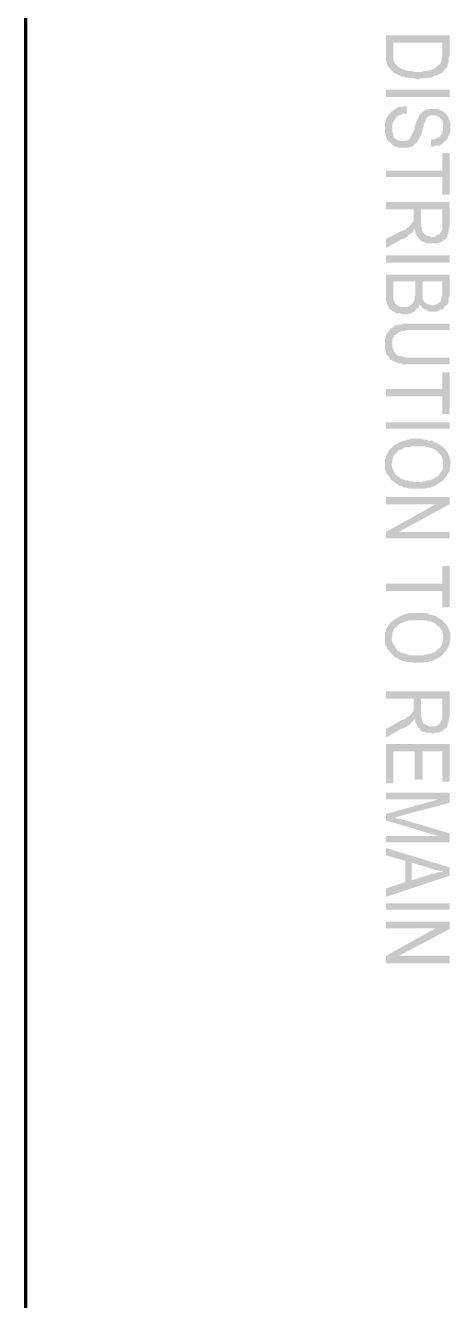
# Model space of a CAD drawing. Header units: inches. Extents: x -186 to 186, y -282 to 282.
# Drawn here: x -87.6 to -70.6, y -203.9 to -152.6 of the extents above; entities that cross this region are included whole.
import ezdxf

# ---------------------------------------------------------------- set-up
doc = ezdxf.new("R2010")
doc.units = ezdxf.units.IN
doc.header["$MEASUREMENT"] = 0
doc.layers.add('H', color=7, linetype='CONTINUOUS', lineweight=100)
doc.layers.add('P', color=250, linetype='CONTINUOUS', lineweight=100)

msp = doc.modelspace()

# ---------------------------------------------------------------- hatches: boundary and pattern name
at = {"layer": 'H', "linetype": 'Continuous'}
for points in [[(-70.593, -153.741), (-70.593, -153), (-73.148, -153), (-73.148, -153.926), (-73.148, -154), (-73.148, -154.037), (-73.111, -154.111), (-73.111, -154.185), (-73.074, -154.222), (-73.037, -154.296), (-73, -154.333), (-72.963, -154.37), (-72.852, -154.481), (-72.852, -153.296), (-70.889, -153.296), (-70.889, -153.741), (-70.852, -154.481), (-70.778, -154.37), (-70.741, -154.333), (-70.704, -154.296), (-70.667, -154.222), (-70.667, -154.148), (-70.63, -154.111), (-70.63, -154.037), (-70.63, -154), (-70.63, -153.926), (-70.593, -153.815)], [(-70.852, -154.481), (-70.889, -153.741), (-70.889, -153.889), (-70.926, -154), (-70.926, -154.037), (-70.963, -154.111), (-70.963, -154.148), (-71, -154.185), (-71.074, -154.222), (-71.185, -154.333), (-71.259, -154.37), (-71.296, -154.37), (-71.333, -154.407), (-71.407, -154.407), (-71.481, -154.444), (-71.556, -154.444), (-71.63, -154.444), (-71.704, -154.481), (-72, -154.481), (-72.111, -154.444), (-72.148, -154.444), (-72.222, -154.444), (-72.37, -154.407), (-72.444, -154.37), (-72.481, -154.37), (-72.556, -154.333), (-72.667, -154.259), (-72.741, -154.185), (-72.778, -154.148), (-72.815, -154.111), (-72.815, -154.037), (-72.852, -154), (-72.852, -153.889), (-72.852, -153.296), (-72.852, -154.481), (-72.815, -154.519), (-72.741, -154.556), (-72.667, -154.593), (-72.556, -154.63), (-72.519, -154.667), (-72.444, -154.667), (-72.37, -154.704), (-72.259, -154.704), (-72.185, -154.741), (-72.111, -154.741), (-71.963, -154.741), (-71.852, -154.778), (-71.778, -154.741), (-71.63, -154.741), (-71.556, -154.741), (-71.481, -154.704), (-71.407, -154.704), (-71.333, -154.704), (-71.296, -154.667), (-71.222, -154.667), (-71.185, -154.63), (-71.111, -154.63), (-71.037, -154.593), (-71, -154.556), (-70.926, -154.519)], [(-73.148, -155.481), (-70.593, -155.481), (-70.593, -155.185), (-73.148, -155.185)], [(-70.556, -156.704), (-70.556, -156.556), (-70.556, -156.519), (-70.593, -156.444), (-70.63, -156.37), (-70.63, -156.296), (-70.667, -156.259), (-70.704, -156.185), (-70.778, -156.148), (-70.815, -156.111), (-70.852, -156.037), (-70.926, -156.037), (-71, -156), (-71.037, -155.963), (-71.111, -155.963), (-71.185, -155.963), (-71.296, -155.963), (-71.37, -155.963), (-71.444, -155.963), (-71.519, -156), (-71.556, -156), (-71.593, -156.037), (-71.667, -156.074), (-71.704, -156.111), (-71.741, -156.148), (-71.815, -156.222), (-71.852, -156.333), (-71.926, -156.481), (-71.963, -156.556), (-71.963, -156.63), (-72, -156.667), (-72, -156.778), (-72.037, -156.852), (-72.111, -157), (-72.111, -157.037), (-72.148, -157.074), (-72.148, -157.111), (-72.222, -157.185), (-72.259, -157.222), (-72.333, -157.222), (-72.37, -157.259), (-72.556, -157.259), (-72.63, -157.222), (-72.667, -157.222), (-72.741, -157.185), (-72.778, -157.148), (-72.815, -157.111), (-72.852, -157.037), (-72.852, -156.963), (-72.889, -156.889), (-72.889, -156.815), (-72.889, -156.741), (-72.926, -156.074), (-72.963, -156.111), (-73, -156.148), (-73.037, -156.185), (-73.074, -156.259), (-73.111, -156.296), (-73.148, -156.37), (-73.148, -156.444), (-73.185, -156.519), (-73.185, -156.556), (-73.185, -156.815), (-73.185, -156.889), (-73.185, -156.963), (-73.148, -157.037), (-73.148, -157.111), (-73.111, -157.148), (-73.111, -157.185), (-73.037, -157.259), (-73, -157.296), (-72.963, -157.333), (-72.889, -157.407), (-72.852, -157.444), (-72.778, -157.481), (-72.704, -157.481), (-72.667, -157.519), (-72.556, -157.519), (-72.519, -157.519), (-72.296, -157.519), (-72.222, -157.519), (-72.185, -157.481), (-72.111, -157.481), (-72.037, -157.444), (-72.037, -157.407), (-71.926, -157.333), (-71.889, -157.296), (-71.852, -157.222), (-71.815, -157.148), (-71.778, -157.148), (-71.778, -157.074), (-71.741, -157.037), (-71.704, -156.889), (-71.667, -156.815), (-71.667, -156.704), (-71.63, -156.667), (-71.63, -156.593), (-71.593, -156.519), (-71.556, -156.444), (-71.519, -156.333), (-71.481, -156.296), (-71.444, -156.259), (-71.37, -156.222), (-71.296, -156.222), (-71.185, -156.222), (-71.148, -156.222), (-71.074, -156.259), (-71, -156.296), (-70.963, -156.333), (-70.963, -156.37), (-70.889, -156.407), (-70.889, -156.481), (-70.852, -156.519), (-70.852, -156.63), (-70.852, -156.704), (-70.815, -157.296), (-70.778, -157.259), (-70.741, -157.222), (-70.667, -157.148), (-70.667, -157.111), (-70.63, -157.037), (-70.593, -156.963), (-70.556, -156.852), (-70.556, -156.778)], [(-72.296, -156.148), (-72.333, -155.852), (-72.407, -155.852), (-72.481, -155.889), (-72.556, -155.889), (-72.63, -155.889), (-72.704, -155.926), (-72.778, -155.963), (-72.815, -156), (-72.926, -156.074), (-72.889, -156.741), (-72.889, -156.63), (-72.889, -156.556), (-72.852, -156.481), (-72.815, -156.444), (-72.778, -156.37), (-72.741, -156.296), (-72.63, -156.222), (-72.519, -156.185), (-72.481, -156.148), (-72.37, -156.148)], [(-70.815, -157.296), (-70.852, -156.704), (-70.852, -156.741), (-70.852, -156.815), (-70.889, -156.889), (-70.889, -156.963), (-70.926, -157), (-71, -157.111), (-71.074, -157.111), (-71.111, -157.148), (-71.185, -157.185), (-71.259, -157.185), (-71.333, -157.185), (-71.333, -157.481), (-71.259, -157.481), (-71.185, -157.444), (-71.111, -157.444), (-71.037, -157.444), (-70.963, -157.407), (-70.889, -157.37)], [(-70.593, -159.407), (-70.593, -157.741), (-70.889, -157.741), (-70.889, -158.444), (-73.148, -158.444), (-73.148, -158.704), (-70.889, -158.704), (-70.889, -159.407)], [(-70.593, -160.63), (-70.593, -159.704), (-73.148, -159.704), (-73.148, -160), (-72.037, -160), (-72.037, -160.296), (-72, -160.778), (-72, -160.815), (-71.963, -160.889), (-71.963, -160.963), (-71.926, -161.037), (-71.889, -161.074), (-71.852, -161.148), (-71.815, -161.185), (-71.778, -161.222), (-71.741, -160), (-70.889, -160), (-70.889, -160.63), (-70.852, -161.259), (-70.815, -161.222), (-70.741, -161.185), (-70.704, -161.111), (-70.667, -161.074), (-70.667, -161.037), (-70.667, -161), (-70.63, -160.963), (-70.63, -160.889), (-70.63, -160.815), (-70.593, -160.704)], [(-72, -160.778), (-72.037, -160.296), (-72.037, -160.407), (-72.037, -160.481), (-72.074, -160.519), (-72.111, -160.556), (-72.148, -160.63), (-72.222, -160.667), (-72.222, -160.704), (-72.296, -160.741), (-72.333, -160.778), (-72.37, -160.815), (-72.481, -160.852), (-72.556, -160.889), (-72.63, -160.926), (-73.148, -161.185), (-73.148, -161.556), (-72.481, -161.185), (-72.444, -161.185), (-72.37, -161.148), (-72.296, -161.111), (-72.259, -161.037), (-72.185, -161), (-72.148, -160.963), (-72.074, -160.926), (-72.037, -160.852)], [(-70.852, -161.259), (-70.889, -160.63), (-70.889, -160.667), (-70.889, -160.741), (-70.889, -160.815), (-70.926, -160.889), (-71, -161), (-71.037, -161), (-71.111, -161.037), (-71.148, -161.074), (-71.222, -161.111), (-71.333, -161.111), (-71.407, -161.074), (-71.481, -161.074), (-71.519, -161.037), (-71.556, -161.037), (-71.593, -161), (-71.667, -160.926), (-71.667, -160.889), (-71.704, -160.852), (-71.704, -160.815), (-71.704, -160.741), (-71.741, -160.667), (-71.741, -160), (-71.778, -161.222), (-71.704, -161.296), (-71.667, -161.296), (-71.593, -161.333), (-71.519, -161.37), (-71.444, -161.37), (-71.37, -161.37), (-71.296, -161.37), (-71.259, -161.37), (-71.185, -161.37), (-71.111, -161.37), (-71.037, -161.333), (-70.963, -161.333), (-70.889, -161.296)], [(-73.148, -162.148), (-70.593, -162.148), (-70.593, -161.852), (-73.148, -161.852)], [(-70.593, -163.407), (-70.593, -162.63), (-73.148, -162.63), (-73.148, -163.519), (-73.148, -163.63), (-73.148, -163.704), (-73.111, -163.741), (-73.111, -163.815), (-73.074, -163.852), (-73.074, -163.889), (-73.037, -163.926), (-73, -164), (-72.963, -164.037), (-72.889, -164.074), (-72.852, -162.889), (-71.963, -162.889), (-71.963, -163.37), (-71.963, -164.037), (-71.852, -163.963), (-71.815, -163.889), (-71.815, -163.815), (-71.778, -163.852), (-71.741, -163.889), (-71.704, -163.963), (-71.667, -162.889), (-70.889, -162.889), (-70.889, -163.333), (-70.852, -164), (-70.815, -163.963), (-70.778, -163.889), (-70.704, -163.852), (-70.667, -163.815), (-70.63, -163.704), (-70.63, -163.667), (-70.63, -163.556), (-70.593, -163.519)], [(-71.963, -164.037), (-71.963, -163.37), (-71.963, -163.444), (-72, -163.519), (-72, -163.593), (-72, -163.667), (-72.037, -163.704), (-72.074, -163.778), (-72.111, -163.815), (-72.185, -163.852), (-72.185, -163.889), (-72.333, -163.926), (-72.407, -163.926), (-72.481, -163.926), (-72.556, -163.926), (-72.63, -163.889), (-72.667, -163.852), (-72.704, -163.852), (-72.741, -163.815), (-72.815, -163.741), (-72.815, -163.667), (-72.852, -163.667), (-72.852, -163.593), (-72.852, -162.889), (-72.889, -164.074), (-72.815, -164.111), (-72.778, -164.148), (-72.704, -164.185), (-72.63, -164.185), (-72.556, -164.185), (-72.481, -164.222), (-72.333, -164.222), (-72.148, -164.185), (-72.074, -164.148), (-72.037, -164.111), (-72, -164.111)], [(-70.852, -164), (-70.889, -163.333), (-70.889, -163.481), (-70.926, -163.519), (-70.926, -163.593), (-70.926, -163.63), (-70.963, -163.704), (-71, -163.741), (-71.074, -163.778), (-71.074, -163.815), (-71.148, -163.815), (-71.222, -163.852), (-71.333, -163.852), (-71.407, -163.815), (-71.481, -163.815), (-71.519, -163.778), (-71.593, -163.741), (-71.63, -163.667), (-71.667, -163.63), (-71.667, -163.593), (-71.667, -163.519), (-71.667, -163.444), (-71.667, -162.889), (-71.704, -163.963), (-71.63, -164), (-71.556, -164.037), (-71.519, -164.037), (-71.481, -164.074), (-71.407, -164.111), (-71.333, -164.111), (-71.259, -164.111), (-71.222, -164.111), (-71.185, -164.111), (-71.111, -164.111), (-71.037, -164.074), (-70.963, -164.037), (-70.889, -164.037)], [(-70.593, -166.222), (-70.593, -165.963), (-72.148, -165.963), (-72.222, -165.963), (-72.333, -165.963), (-72.407, -165.926), (-72.481, -165.926), (-72.519, -165.889), (-72.593, -165.889), (-72.667, -165.889), (-72.704, -165.852), (-72.741, -165.815), (-72.778, -165.778), (-72.815, -165.741), (-72.852, -165.63), (-72.889, -165.556), (-72.889, -165.481), (-72.889, -165.37), (-72.926, -164.778), (-72.963, -164.778), (-73, -164.852), (-73.037, -164.889), (-73.074, -164.926), (-73.111, -165), (-73.148, -165.037), (-73.148, -165.111), (-73.185, -165.185), (-73.185, -165.259), (-73.185, -165.519), (-73.185, -165.593), (-73.185, -165.667), (-73.148, -165.704), (-73.148, -165.778), (-73.111, -165.852), (-73.074, -165.889), (-73.037, -165.926), (-73, -166), (-72.963, -166.037), (-72.889, -166.074), (-72.815, -166.111), (-72.778, -166.148), (-72.704, -166.148), (-72.667, -166.185), (-72.593, -166.185), (-72.519, -166.185), (-72.481, -166.222), (-72.407, -166.222), (-72.333, -166.222), (-72.148, -166.222), (-72.074, -166.222)], [(-70.593, -164.852), (-70.593, -164.593), (-72.259, -164.593), (-72.333, -164.593), (-72.444, -164.593), (-72.519, -164.63), (-72.63, -164.63), (-72.704, -164.667), (-72.778, -164.667), (-72.815, -164.704), (-72.852, -164.741), (-72.926, -164.778), (-72.889, -165.37), (-72.889, -165.296), (-72.889, -165.222), (-72.852, -165.148), (-72.815, -165.111), (-72.815, -165.074), (-72.778, -165.037), (-72.704, -165), (-72.667, -164.963), (-72.593, -164.926), (-72.556, -164.926), (-72.519, -164.889), (-72.481, -164.889), (-72.407, -164.889), (-72.333, -164.852), (-72.074, -164.852)], [(-70.593, -168.222), (-70.593, -166.556), (-70.889, -166.556), (-70.889, -167.222), (-73.148, -167.222), (-73.148, -167.519), (-70.889, -167.519), (-70.889, -168.222)], [(-73.148, -168.815), (-70.593, -168.815), (-70.593, -168.556), (-73.148, -168.556)], [(-70.556, -170.222), (-70.556, -170.111), (-70.556, -170.037), (-70.593, -169.963), (-70.63, -169.889), (-70.63, -169.852), (-70.667, -169.778), (-70.704, -169.704), (-70.741, -169.667), (-70.852, -169.556), (-70.889, -169.519), (-70.926, -169.519), (-70.963, -169.481), (-71, -169.444), (-71.074, -169.407), (-71.111, -169.37), (-71.185, -169.37), (-71.222, -169.333), (-71.296, -169.296), (-71.37, -169.296), (-71.444, -169.296), (-71.519, -169.259), (-71.593, -169.259), (-71.741, -169.222), (-72, -169.222), (-72.074, -169.222), (-72.148, -169.222), (-72.222, -169.259), (-72.296, -169.259), (-72.37, -169.296), (-72.444, -169.296), (-72.519, -169.333), (-72.556, -169.333), (-72.63, -169.37), (-72.667, -169.407), (-72.741, -169.444), (-72.815, -169.481), (-72.852, -169.519), (-72.889, -169.556), (-72.963, -169.63), (-73, -169.667), (-73.037, -169.704), (-73.074, -169.778), (-73.111, -169.852), (-73.148, -169.889), (-73.148, -169.963), (-73.185, -170.037), (-73.185, -170.111), (-73.185, -170.333), (-73.185, -170.444), (-73.185, -170.481), (-73.111, -170.63), (-73.111, -170.667), (-73.037, -170.704), (-73, -170.778), (-72.963, -170.815), (-72.926, -170.889), (-72.926, -170.222), (-72.889, -170.185), (-72.889, -170.111), (-72.889, -170.074), (-72.852, -169.926), (-72.815, -169.889), (-72.778, -169.815), (-72.704, -169.778), (-72.667, -169.704), (-72.593, -169.667), (-72.556, -169.667), (-72.481, -169.63), (-72.444, -169.593), (-72.37, -169.556), (-72.296, -169.556), (-72.222, -169.556), (-72.148, -169.519), (-72.074, -169.519), (-71.741, -169.519), (-71.667, -169.519), (-71.593, -169.519), (-71.519, -169.556), (-71.444, -169.556), (-71.37, -169.593), (-71.296, -169.593), (-71.185, -169.667), (-71.148, -169.667), (-71.111, -169.704), (-71.074, -169.741), (-71, -169.815), (-70.963, -169.852), (-70.926, -169.889), (-70.889, -169.963), (-70.889, -170.037), (-70.852, -170.111), (-70.852, -170.148), (-70.852, -170.222), (-70.852, -170.889), (-70.815, -170.852), (-70.778, -170.778), (-70.704, -170.741), (-70.704, -170.704), (-70.667, -170.63), (-70.593, -170.519), (-70.593, -170.444), (-70.556, -170.296)], [(-70.852, -170.889), (-70.852, -170.222), (-70.852, -170.259), (-70.852, -170.333), (-70.852, -170.407), (-70.889, -170.481), (-70.926, -170.519), (-70.963, -170.593), (-71, -170.63), (-71.037, -170.704), (-71.111, -170.741), (-71.148, -170.778), (-71.222, -170.815), (-71.296, -170.852), (-71.37, -170.889), (-71.444, -170.889), (-71.519, -170.889), (-71.556, -170.926), (-71.667, -170.926), (-71.704, -170.963), (-72, -170.963), (-72.111, -170.926), (-72.185, -170.926), (-72.296, -170.889), (-72.37, -170.889), (-72.444, -170.852), (-72.481, -170.852), (-72.556, -170.815), (-72.593, -170.778), (-72.667, -170.741), (-72.704, -170.704), (-72.741, -170.667), (-72.778, -170.63), (-72.815, -170.556), (-72.852, -170.481), (-72.889, -170.444), (-72.926, -170.222), (-72.926, -170.889), (-72.852, -170.926), (-72.778, -171), (-72.704, -171.037), (-72.667, -171.074), (-72.593, -171.111), (-72.519, -171.111), (-72.481, -171.148), (-72.407, -171.185), (-72.333, -171.185), (-72.185, -171.222), (-72.111, -171.222), (-72.037, -171.222), (-71.963, -171.222), (-71.852, -171.222), (-71.778, -171.222), (-71.63, -171.222), (-71.556, -171.222), (-71.481, -171.185), (-71.444, -171.185), (-71.37, -171.185), (-71.296, -171.148), (-71.222, -171.148), (-71.185, -171.111), (-71.148, -171.111), (-71.074, -171.037), (-71, -171), (-70.963, -170.963), (-70.889, -170.926)], [(-70.593, -171.852), (-70.593, -171.556), (-73.148, -171.556), (-73.148, -171.852), (-71.148, -171.852)], [(-70.593, -171.852), (-71.148, -171.852), (-73.148, -172.963), (-72.63, -172.963)], [(-70.593, -173.222), (-70.593, -172.963), (-72.63, -172.963), (-73.148, -172.963), (-73.148, -173.222)], [(-70.593, -176), (-70.593, -174.333), (-70.889, -174.333), (-70.889, -175.037), (-73.148, -175.037), (-73.148, -175.333), (-70.889, -175.333), (-70.889, -176)], [(-70.556, -177.222), (-70.556, -177.074), (-70.556, -177), (-70.593, -176.963), (-70.63, -176.889), (-70.63, -176.815), (-70.667, -176.778), (-70.704, -176.704), (-70.741, -176.667), (-70.852, -176.556), (-70.889, -176.519), (-70.926, -176.481), (-70.963, -176.481), (-71, -176.444), (-71.074, -176.407), (-71.111, -176.37), (-71.185, -176.333), (-71.222, -176.333), (-71.296, -176.296), (-71.37, -176.296), (-71.444, -176.259), (-71.519, -176.222), (-71.593, -176.222), (-71.741, -176.222), (-72, -176.222), (-72.074, -176.222), (-72.148, -176.222), (-72.222, -176.222), (-72.296, -176.259), (-72.37, -176.259), (-72.444, -176.296), (-72.519, -176.333), (-72.556, -176.333), (-72.63, -176.37), (-72.667, -176.407), (-72.741, -176.444), (-72.815, -176.481), (-72.852, -176.519), (-72.889, -176.556), (-72.963, -176.593), (-73, -176.667), (-73.037, -176.704), (-73.074, -176.778), (-73.111, -176.815), (-73.148, -176.889), (-73.148, -176.963), (-73.185, -177), (-73.185, -177.074), (-73.185, -177.333), (-73.185, -177.407), (-73.185, -177.481), (-73.111, -177.593), (-73.111, -177.667), (-73.037, -177.704), (-73, -177.778), (-72.963, -177.815), (-72.926, -177.852), (-72.926, -177.222), (-72.889, -177.185), (-72.889, -177.111), (-72.889, -177.037), (-72.852, -176.926), (-72.815, -176.852), (-72.778, -176.815), (-72.704, -176.778), (-72.667, -176.704), (-72.593, -176.667), (-72.556, -176.63), (-72.481, -176.63), (-72.444, -176.593), (-72.37, -176.556), (-72.296, -176.556), (-72.222, -176.519), (-72.148, -176.519), (-72.074, -176.519), (-71.741, -176.519), (-71.667, -176.519), (-71.593, -176.519), (-71.519, -176.519), (-71.444, -176.556), (-71.37, -176.556), (-71.296, -176.593), (-71.185, -176.63), (-71.148, -176.667), (-71.111, -176.704), (-71.074, -176.741), (-71, -176.778), (-70.963, -176.852), (-70.926, -176.889), (-70.889, -176.963), (-70.889, -177), (-70.852, -177.074), (-70.852, -177.148), (-70.852, -177.222), (-70.852, -177.889), (-70.815, -177.815), (-70.778, -177.778), (-70.704, -177.704), (-70.667, -177.63), (-70.593, -177.481), (-70.593, -177.444), (-70.556, -177.296)], [(-70.852, -177.889), (-70.852, -177.222), (-70.852, -177.259), (-70.852, -177.333), (-70.852, -177.37), (-70.889, -177.444), (-70.926, -177.519), (-70.963, -177.593), (-71, -177.63), (-71.037, -177.667), (-71.111, -177.704), (-71.148, -177.778), (-71.222, -177.815), (-71.296, -177.815), (-71.296, -177.852), (-71.37, -177.852), (-71.444, -177.889), (-71.519, -177.889), (-71.556, -177.889), (-71.667, -177.926), (-71.704, -177.926), (-72, -177.926), (-72.111, -177.926), (-72.185, -177.926), (-72.296, -177.889), (-72.37, -177.852), (-72.444, -177.852), (-72.481, -177.815), (-72.556, -177.815), (-72.593, -177.778), (-72.667, -177.741), (-72.704, -177.704), (-72.741, -177.667), (-72.778, -177.593), (-72.815, -177.519), (-72.852, -177.481), (-72.889, -177.407), (-72.926, -177.222), (-72.926, -177.852), (-72.852, -177.926), (-72.778, -178), (-72.704, -178.037), (-72.667, -178.037), (-72.593, -178.111), (-72.519, -178.111), (-72.481, -178.148), (-72.407, -178.148), (-72.333, -178.185), (-72.185, -178.185), (-72.111, -178.222), (-72.037, -178.222), (-71.963, -178.222), (-71.852, -178.222), (-71.778, -178.222), (-71.63, -178.222), (-71.556, -178.185), (-71.481, -178.185), (-71.444, -178.185), (-71.37, -178.148), (-71.296, -178.148), (-71.222, -178.111), (-71.148, -178.074), (-71.074, -178.037), (-71, -178), (-70.963, -177.963), (-70.889, -177.926)], [(-70.593, -180.333), (-70.593, -179.37), (-73.148, -179.37), (-73.148, -179.667), (-72.037, -179.667), (-72.037, -180), (-72, -180.481), (-71.963, -180.556), (-71.963, -180.63), (-71.926, -180.704), (-71.889, -180.778), (-71.852, -180.815), (-71.815, -180.852), (-71.778, -180.889), (-71.778, -180.926), (-71.741, -179.667), (-70.889, -179.667), (-70.889, -180.333), (-70.852, -180.963), (-70.815, -180.889), (-70.741, -180.852), (-70.704, -180.815), (-70.667, -180.741), (-70.667, -180.667), (-70.63, -180.63), (-70.63, -180.556), (-70.63, -180.481), (-70.593, -180.407)], [(-70.852, -180.963), (-70.889, -180.333), (-70.889, -180.444), (-70.889, -180.481), (-70.926, -180.556), (-71, -180.667), (-71.037, -180.704), (-71.111, -180.741), (-71.148, -180.778), (-71.222, -180.778), (-71.333, -180.778), (-71.407, -180.778), (-71.481, -180.741), (-71.519, -180.704), (-71.556, -180.704), (-71.593, -180.667), (-71.667, -180.63), (-71.667, -180.556), (-71.704, -180.556), (-71.704, -180.481), (-71.704, -180.444), (-71.741, -180.333), (-71.741, -179.667), (-71.778, -180.926), (-71.704, -180.963), (-71.667, -181), (-71.593, -181), (-71.519, -181.037), (-71.444, -181.037), (-71.37, -181.037), (-71.296, -181.074), (-71.259, -181.074), (-71.185, -181.037), (-71.111, -181.037), (-71.037, -181.037), (-70.963, -181), (-70.889, -180.963)], [(-72, -180.481), (-72.037, -180), (-72.037, -180.074), (-72.037, -180.148), (-72.111, -180.259), (-72.148, -180.296), (-72.222, -180.37), (-72.296, -180.407), (-72.333, -180.444), (-72.37, -180.481), (-72.481, -180.519), (-72.556, -180.556), (-72.63, -180.593), (-73.148, -180.889), (-73.148, -181.222), (-72.481, -180.852), (-72.444, -180.852), (-72.37, -180.815), (-72.296, -180.778), (-72.259, -180.741), (-72.185, -180.704), (-72.148, -180.667), (-72.148, -180.63), (-72.074, -180.593), (-72.037, -180.519)], [(-70.593, -183), (-70.593, -181.481), (-73.148, -181.481), (-73.148, -183.074), (-72.852, -183.074), (-72.852, -181.778), (-72, -181.778), (-72, -182.926), (-71.667, -182.926), (-71.667, -181.778), (-70.889, -181.778), (-70.889, -183)], [(-70.593, -183.852), (-70.593, -183.444), (-73.148, -183.444), (-73.148, -183.704), (-71, -183.704)], [(-70.593, -183.852), (-71, -183.704), (-73.148, -184.296), (-72.778, -184.444), (-72.407, -184.333)], [(-70.593, -185.444), (-70.593, -185.074), (-72.37, -184.556), (-72.481, -184.519), (-72.556, -184.519), (-72.63, -184.481), (-72.741, -184.481), (-72.778, -184.444), (-73.148, -184.296), (-73.148, -184.556), (-71.037, -185.185)], [(-70.593, -185.444), (-71.037, -185.185), (-73.148, -185.185), (-73.148, -185.444)], [(-70.593, -186.778), (-70.593, -186.444), (-73.148, -185.667), (-73.148, -185.963), (-72.37, -186.185), (-72.37, -187.037), (-72.111, -186.259), (-71.37, -186.481), (-71.296, -186.519), (-71.222, -186.519), (-71.148, -186.556), (-71.074, -186.556), (-70.963, -186.593), (-70.852, -186.593)], [(-70.593, -186.778), (-70.852, -186.593), (-70.889, -186.63), (-70.963, -186.63), (-71.037, -186.63), (-71.111, -186.667), (-71.148, -186.667), (-71.222, -186.704), (-71.333, -186.704), (-71.407, -186.741), (-72.111, -186.963), (-72.111, -186.259), (-72.37, -187.037), (-73.148, -187.296), (-73.148, -187.63)], [(-73.148, -188.148), (-70.593, -188.148), (-70.593, -187.889), (-73.148, -187.889)], [(-70.593, -188.926), (-70.593, -188.63), (-73.148, -188.63), (-73.148, -188.889), (-71.148, -188.889)], [(-70.593, -188.926), (-71.148, -188.889), (-73.148, -190), (-72.63, -190)], [(-70.593, -190.296), (-70.593, -190), (-72.63, -190), (-73.148, -190), (-73.148, -190.296)]]:
    msp.add_hatch(color=0, dxfattribs=at).paths.add_polyline_path(points)

# ---------------------------------------------------------------- linework, layer by layer
at = {"layer": 'P', "color": 0, "linetype": 'Continuous'}
msp.add_lwpolyline([(-87.63, 39.037), (-87.63, -235.852)], dxfattribs=at)

doc.saveas('drawing.dxf')
